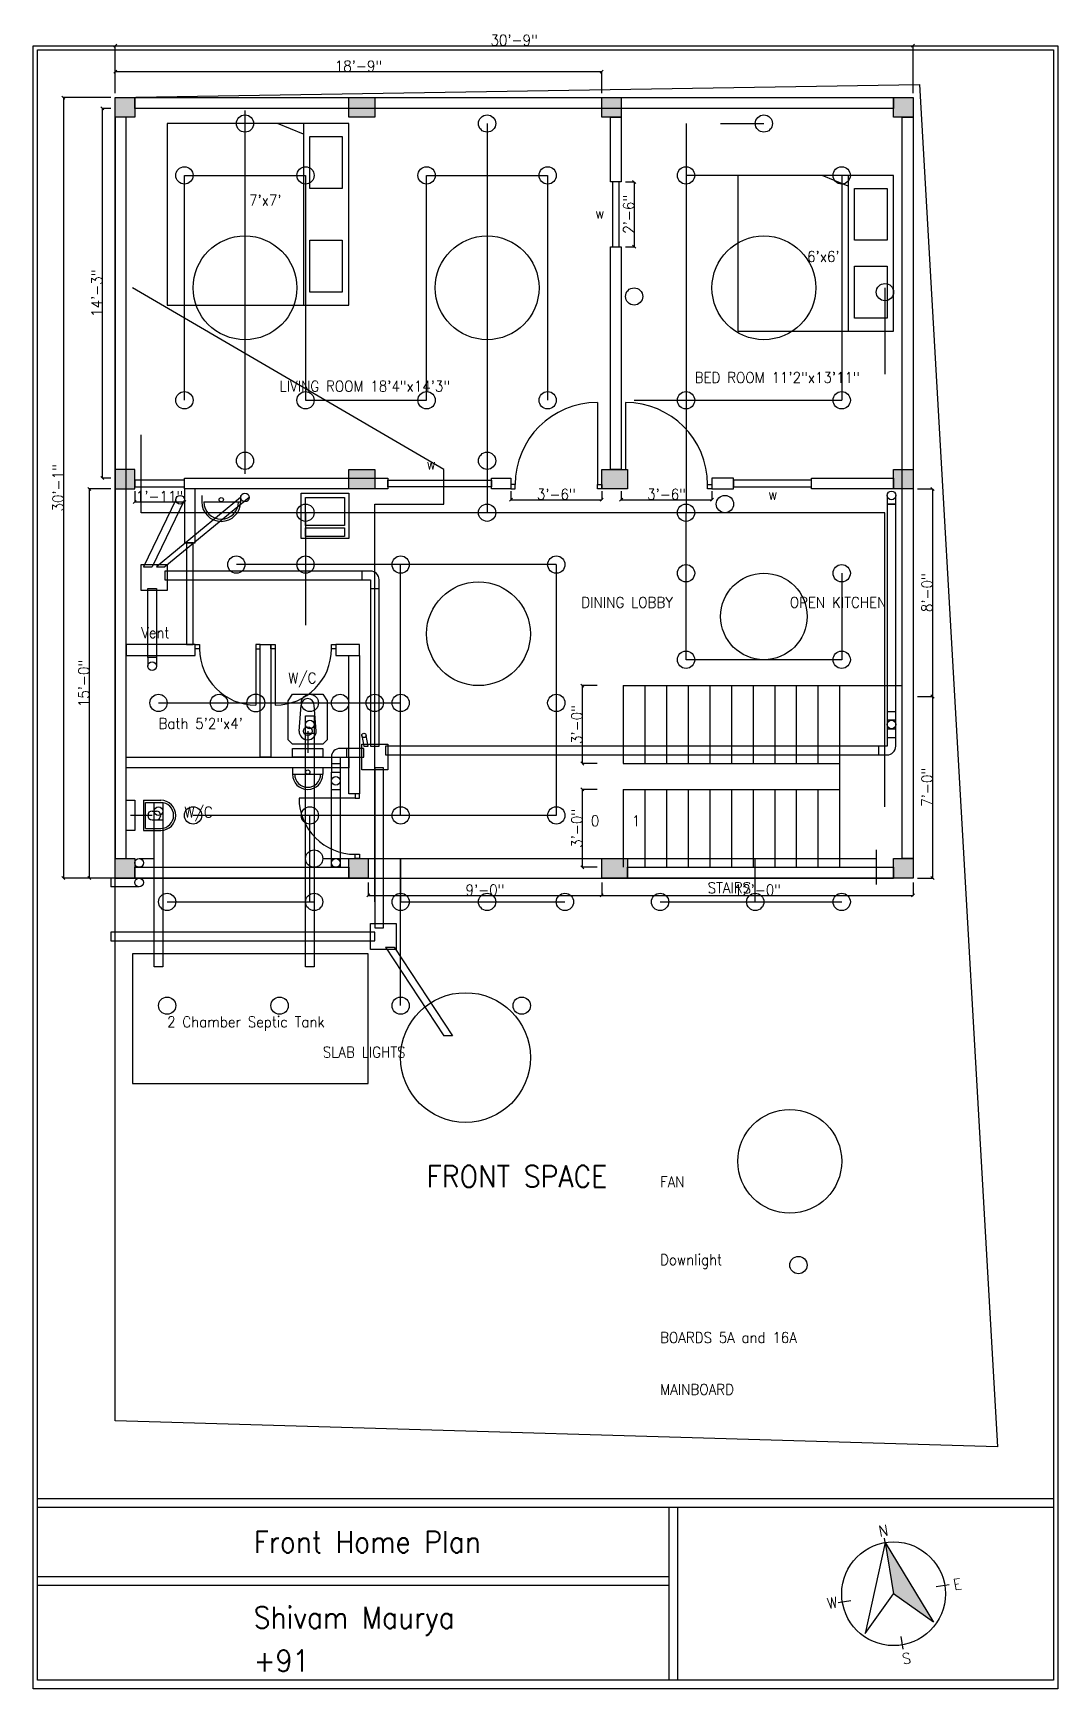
# Model space of a CAD drawing. Header units: inches. Extents: x -38 to 436, y -736 to 30.
import ezdxf

# ---------------------------------------------------------------- set-up
doc = ezdxf.new("R2010")
doc.units = ezdxf.units.IN
doc.header["$MEASUREMENT"] = 0
doc.layers.get('0').update_dxf_attribs({"linetype": 'CONTINUOUS', "lineweight": 25})
doc.layers.add('dimensions', color=253, linetype='CONTINUOUS', lineweight=9, true_color=0xa0a0a4)
doc.layers.add('furniture', color=136, linetype='CONTINUOUS', lineweight=5, true_color=0x008080)
for name, color, linetype, lineweight in [('Display', 7, 'CONTINUOUS', 25), ('pillars', 7, 'CONTINUOUS', 0), ('roomname', 6, 'CONTINUOUS', 25), ('Slab Electrical', 1, 'CONTINUOUS', 13), ('walls', 7, 'CONTINUOUS', 25)]:
    doc.layers.add(name, color=color, linetype=linetype, lineweight=lineweight)
doc.layers.add('plumbing', color=7, linetype='CONTINUOUS')
doc.styles.get("Standard").update_dxf_attribs({"font": 'standard'})
doc.dimstyles.get("Standard").update_dxf_attribs({"dimtxt": 5, "dimasz": 5, "dimexe": 0.05, "dimexo": 0.025, "dimgap": 0.025, "dimtad": 0, "dimtoh": 1, "dimdec": 0, "dimzin": 1, "dimdsep": 46, "dimlunit": 4, "dimtsz": 1, "dimcen": 0.09, "dimadec": 0, "dimazin": 0, "dimtfac": 1, "dimtdec": 4, "dimtofl": 0, "dimtmove": 0, "dimatfit": 3, "dimfxl": 0.0394, "dimtolj": 1, "dimtzin": 0, "dimarcsym": 0})

# ---------------------------------------------------------------- blocks, each defined once
blk = doc.blocks.new('*D1')
at = {"layer": 'dimensions', "color": 0, "linetype": 'ByBlock', "lineweight": -2}
for p, q in [((0.71, 24.71), (-0.71, 23.29)), ((0, 2.02), (0, 24.05)), ((0, 24), (369, 24)), ((369.71, 24.71), (368.29, 23.29)), ((369, 2.02), (369, 24.05))]:
    blk.add_line(p, q, dxfattribs=at)
at = {"layer": 'dimensions', "color": 0, "linetype": 'CONTINUOUS', "lineweight": -2, "insert": (184.5, 26.53), "char_height": 5, "width": 19.4444, "attachment_point": 5}
blk.add_mtext('30\'-9"', dxfattribs=at)
blk = doc.blocks.new('*D2')
at = {"layer": 'dimensions', "color": 0, "linetype": 'ByBlock', "lineweight": -2}
for p, q in [((183, -182.03), (183, -186.05)), ((225, -182.03), (225, -186.05)), ((183.71, -185.29), (182.29, -186.71)), ((183, -186), (225, -186)), ((225.71, -185.29), (224.29, -186.71))]:
    blk.add_line(p, q, dxfattribs=at)
at = {"layer": 'dimensions', "color": 0, "linetype": 'CONTINUOUS', "lineweight": -2, "insert": (204, -183.47), "char_height": 5, "width": 15.5556, "attachment_point": 5}
blk.add_mtext('3\'-6"', dxfattribs=at)
blk = doc.blocks.new('*D3')
at = {"layer": 'dimensions', "color": 0, "linetype": 'ByBlock', "lineweight": -2}
for p, q in [((0.71, 12.71), (-0.71, 11.29)), ((0, 2.03), (0, 12.05)), ((0, 12), (225, 12)), ((225.71, 12.71), (224.29, 11.29)), ((225, 2.03), (225, 12.05))]:
    blk.add_line(p, q, dxfattribs=at)
at = {"layer": 'dimensions', "color": 0, "linetype": 'CONTINUOUS', "lineweight": -2, "insert": (112.5, 14.53), "char_height": 5, "width": 18.3333, "attachment_point": 5}
blk.add_mtext('18\'-9"', dxfattribs=at)
blk = doc.blocks.new('*D4')
at = {"layer": 'dimensions', "color": 0, "linetype": 'ByBlock', "lineweight": -2}
for p, q in [((234, -182.03), (234, -186.05)), ((276, -182.03), (276, -186.05)), ((234.71, -185.29), (233.29, -186.71)), ((234, -186), (276, -186)), ((276.71, -185.29), (275.29, -186.71))]:
    blk.add_line(p, q, dxfattribs=at)
at = {"layer": 'dimensions', "color": 0, "linetype": 'CONTINUOUS', "lineweight": -2, "insert": (255, -183.47), "char_height": 5, "width": 15.5556, "attachment_point": 5}
blk.add_mtext('3\'-6"', dxfattribs=at)
blk = doc.blocks.new('*D5')
at = {"layer": 'dimensions', "color": 0, "linetype": 'ByBlock', "lineweight": -2}
for p, q in [((-5.29, -5.71), (-6.71, -4.29)), ((-2.03, -5), (-6.05, -5)), ((-6, -5), (-6, -176)), ((-5.29, -176.71), (-6.71, -175.29)), ((-2.03, -176), (-6.05, -176))]:
    blk.add_line(p, q, dxfattribs=at)
at = {"layer": 'dimensions', "color": 0, "linetype": 'CONTINUOUS', "lineweight": -2, "insert": (-8.53, -90.5), "char_height": 5, "width": 18.8889, "attachment_point": 5, "rotation": 90}
blk.add_mtext('14\'-3"', dxfattribs=at)
blk = doc.blocks.new('*D6')
at = {"layer": 'dimensions', "color": 0, "linetype": 'ByBlock', "lineweight": -2}
for p, q in [((-23.29, -0.71), (-24.71, 0.71)), ((-2.03, 0), (-24.05, 0)), ((-24, 0), (-24, -361)), ((-23.29, -361.71), (-24.71, -360.29)), ((-2.03, -361), (-24.05, -361))]:
    blk.add_line(p, q, dxfattribs=at)
at = {"layer": 'dimensions', "color": 0, "linetype": 'CONTINUOUS', "lineweight": -2, "insert": (-26.52, -180.5), "char_height": 5, "width": 18.3333, "attachment_point": 5, "rotation": 90}
blk.add_mtext('30\'-1"', dxfattribs=at)
blk = doc.blocks.new('*D7')
at = {"layer": 'dimensions', "color": 0, "linetype": 'ByBlock', "lineweight": -2}
for p, q in [((-11.29, -181.71), (-12.71, -180.29)), ((-2.03, -181), (-12.05, -181)), ((-12, -181), (-12, -361)), ((-11.29, -361.71), (-12.71, -360.29)), ((-2.03, -361), (-12.05, -361))]:
    blk.add_line(p, q, dxfattribs=at)
at = {"layer": 'dimensions', "color": 0, "linetype": 'CONTINUOUS', "lineweight": -2, "insert": (-14.53, -271), "char_height": 5, "width": 18.3333, "attachment_point": 5, "rotation": 90}
blk.add_mtext('15\'-0"', dxfattribs=at)
blk = doc.blocks.new('*D8')
at = {"layer": 'dimensions', "color": 0, "linetype": 'ByBlock', "lineweight": -2}
for p, q in [((9, -182.03), (9, -187.05)), ((32, -182.03), (32, -187.05)), ((9.71, -186.29), (8.29, -187.71)), ((9, -187), (32, -187)), ((32.71, -186.29), (31.29, -187.71))]:
    blk.add_line(p, q, dxfattribs=at)
at = {"layer": 'dimensions', "color": 0, "linetype": 'CONTINUOUS', "lineweight": -2, "insert": (20.5, -184.47), "char_height": 5, "width": 16.1111, "attachment_point": 5}
blk.add_mtext('1\'-11"', dxfattribs=at)
blk = doc.blocks.new('*D9')
at = {"layer": 'dimensions', "color": 0, "linetype": 'ByBlock', "lineweight": -2}
for p, q in [((371.02, -181), (378.05, -181)), ((378.71, -181.71), (377.29, -180.29)), ((378, -181), (378, -277)), ((371.02, -277), (378.05, -277)), ((378.71, -277.71), (377.29, -276.29))]:
    blk.add_line(p, q, dxfattribs=at)
at = {"layer": 'dimensions', "color": 0, "linetype": 'CONTINUOUS', "lineweight": -2, "insert": (375.48, -229), "char_height": 5, "width": 15.5556, "attachment_point": 5, "rotation": 90}
blk.add_mtext('8\'-0"', dxfattribs=at)
blk = doc.blocks.new('*D10')
at = {"layer": 'dimensions', "color": 0, "linetype": 'ByBlock', "lineweight": -2}
for p, q in [((371.02, -277), (378.05, -277)), ((378.71, -277.71), (377.29, -276.29)), ((378, -277), (378, -361)), ((371.02, -361), (378.05, -361)), ((378.71, -361.71), (377.29, -360.29))]:
    blk.add_line(p, q, dxfattribs=at)
at = {"layer": 'dimensions', "color": 0, "linetype": 'CONTINUOUS', "lineweight": -2, "insert": (375.48, -319), "char_height": 5, "width": 15.5556, "attachment_point": 5, "rotation": 90}
blk.add_mtext('7\'-0"', dxfattribs=at)
blk = doc.blocks.new('*D11')
at = {"layer": 'dimensions', "color": 0, "linetype": 'ByBlock', "lineweight": -2}
for p, q in [((225, -363.02), (225, -369.05)), ((369, -363.02), (369, -369.05)), ((225.71, -368.29), (224.29, -369.71)), ((225, -369), (369, -369)), ((369.71, -368.29), (368.29, -369.71))]:
    blk.add_line(p, q, dxfattribs=at)
at = {"layer": 'dimensions', "color": 0, "linetype": 'CONTINUOUS', "lineweight": -2, "insert": (297, -366.48), "char_height": 5, "width": 18.3333, "attachment_point": 5}
blk.add_mtext('12\'-0"', dxfattribs=at)
blk = doc.blocks.new('*D12')
at = {"layer": 'dimensions', "color": 0, "linetype": 'ByBlock', "lineweight": -2}
for p, q in [((117, -363.02), (117, -369.05)), ((225, -363.02), (225, -369.05)), ((117.71, -368.29), (116.29, -369.71)), ((117, -369), (225, -369)), ((225.71, -368.29), (224.29, -369.71))]:
    blk.add_line(p, q, dxfattribs=at)
at = {"layer": 'dimensions', "color": 0, "linetype": 'CONTINUOUS', "lineweight": -2, "insert": (171, -366.48), "char_height": 5, "width": 15.5556, "attachment_point": 5}
blk.add_mtext('9\'-0"', dxfattribs=at)
blk = doc.blocks.new('*D13')
at = {"layer": 'dimensions', "color": 0, "linetype": 'ByBlock', "lineweight": -2}
for p, q in [((236.03, -39), (240.05, -39)), ((240.71, -39.71), (239.29, -38.29)), ((240, -39), (240, -69)), ((240.71, -69.71), (239.29, -68.29)), ((236.03, -69), (240.05, -69))]:
    blk.add_line(p, q, dxfattribs=at)
at = {"layer": 'dimensions', "color": 0, "linetype": 'CONTINUOUS', "lineweight": -2, "insert": (237.47, -54), "char_height": 5, "width": 15.5556, "attachment_point": 5, "rotation": 90}
blk.add_mtext('2\'-6"', dxfattribs=at)
blk = doc.blocks.new('*D14')
at = {"layer": 'dimensions', "color": 0, "linetype": 'ByBlock', "lineweight": -2}
for p, q in [((216.71, -320.71), (215.29, -319.29)), ((222.97, -320), (215.95, -320)), ((216, -320), (216, -356)), ((216.71, -356.71), (215.29, -355.29)), ((222.97, -356), (215.95, -356))]:
    blk.add_line(p, q, dxfattribs=at)
at = {"layer": 'dimensions', "color": 0, "linetype": 'CONTINUOUS', "lineweight": -2, "insert": (213.47, -338), "char_height": 5, "width": 15.5556, "attachment_point": 5, "rotation": 90}
blk.add_mtext('3\'-0"', dxfattribs=at)
blk = doc.blocks.new('*D15')
at = {"layer": 'dimensions', "color": 0, "linetype": 'ByBlock', "lineweight": -2}
for p, q in [((216.71, -272.71), (215.29, -271.29)), ((222.97, -272), (215.95, -272)), ((216, -272), (216, -308)), ((216.71, -308.71), (215.29, -307.29)), ((222.97, -308), (215.95, -308))]:
    blk.add_line(p, q, dxfattribs=at)
at = {"layer": 'dimensions', "color": 0, "linetype": 'CONTINUOUS', "lineweight": -2, "insert": (213.47, -290), "char_height": 5, "width": 15.5556, "attachment_point": 5, "rotation": 90}
blk.add_mtext('3\'-0"', dxfattribs=at)

msp = doc.modelspace()

# ---------------------------------------------------------------- hatches: boundary and pattern name
at = {"layer": 'Display', "lineweight": 25}
msp.add_hatch(color=256, dxfattribs=at).paths.add_polyline_path([(356.05, -668.33), (378.41, -705.15), (360, -692)], flags=0)
at = {"layer": 'pillars', "lineweight": 25}
h = msp.add_hatch(color=256, dxfattribs=at)
edge = h.paths.add_edge_path(flags=0)
edge.add_line((108, -172), (120, -172))
edge.add_line((120, -172), (120, -181))
edge.add_line((120, -181), (108, -181))
edge.add_line((108, -181), (108, -172))
edge.add_line((225, -172), (237, -172))
edge.add_line((237, -172), (237, -181))
edge.add_line((237, -181), (225, -181))
edge.add_line((225, -181), (225, -172))
edge.add_line((9, -172), (0, -172))
edge.add_line((0, -172), (0, -181))
edge.add_line((0, -181), (9, -181))
edge.add_line((9, -181), (9, -172))
edge.add_line((0, 0), (9, 0))
edge.add_line((9, 0), (9, -9))
edge.add_line((9, -9), (0, -9))
edge.add_line((0, -9), (0, 0))
edge.add_line((108, 0), (120, 0))
edge.add_line((120, 0), (120, -9))
edge.add_line((120, -9), (108, -9))
edge.add_line((108, -9), (108, 0))
edge.add_line((225, 0), (234, 0))
edge.add_line((234, 0), (234, -9))
edge.add_line((234, -9), (225, -9))
edge.add_line((225, -9), (225, 0))
edge.add_line((360, 0), (369, 0))
edge.add_line((369, 0), (369, -9))
edge.add_line((369, -9), (360, -9))
edge.add_line((360, -9), (360, 0))
edge.add_line((360, -172), (369, -172))
edge.add_line((369, -172), (369, -181))
edge.add_line((369, -181), (360, -181))
edge.add_line((360, -181), (360, -172))
edge.add_line((360, -352), (369, -352))
edge.add_line((369, -352), (369, -361))
edge.add_line((369, -361), (360, -361))
edge.add_line((360, -361), (360, -352))
edge.add_line((225, -352), (237, -352))
edge.add_line((237, -352), (237, -361))
edge.add_line((237, -361), (225, -361))
edge.add_line((225, -361), (225, -352))
edge.add_line((108, -352), (117, -352))
edge.add_line((117, -352), (117, -361))
edge.add_line((117, -361), (108, -361))
edge.add_line((108, -361), (108, -352))
edge.add_line((0, -352), (9, -352))
edge.add_line((9, -352), (9, -361))
edge.add_line((9, -361), (0, -361))
edge.add_line((0, -361), (0, -352))
at = {"layer": 'walls', "lineweight": 25}
h = msp.add_hatch(dxfattribs=at)
h.set_pattern_fill('ansi31', color=256, scale=2, style=0)
h.set_pattern_definition([])
edge = h.paths.add_edge_path(flags=0)
edge.add_line((5, -9), (0, -9))
edge.add_line((0, -9), (0, -352))
edge.add_line((0, -352), (5, -352))
edge.add_line((5, -352), (5, -9))
edge.add_line((5, -305), (108, -305))
edge.add_line((108, -305), (108, -310))
edge.add_line((108, -310), (5, -310))
edge.add_line((5, -310), (5, -305))
edge.add_line((72, -305), (67, -305))
edge.add_line((67, -305), (67, -253))
edge.add_line((67, -253), (72, -253))
edge.add_line((72, -253), (72, -305))
edge.add_line((9, 0), (360, 0))
edge.add_line((360, 0), (360, -5))
edge.add_line((360, -5), (9, -5))
edge.add_line((9, -5), (9, 0))
edge.add_line((108, -258), (113, -258))
edge.add_line((113, -258), (113, -322))
edge.add_line((113, -322), (108, -322))
edge.add_line((108, -322), (108, -258))
edge.add_line((113, -253), (102, -253))
edge.add_line((102, -253), (102, -258))
edge.add_line((102, -258), (113, -258))
edge.add_line((113, -258), (113, -253))
h = msp.add_hatch(dxfattribs=at)
h.set_pattern_fill('ansi31', color=256, scale=2, style=0)
h.set_pattern_definition([])
edge = h.paths.add_edge_path(flags=0)
edge.add_line((229, -39), (234, -39))
edge.add_line((234, -39), (234, -9))
edge.add_line((234, -9), (229, -9))
edge.add_line((229, -9), (229, -39))
edge.add_line((234, -172), (229, -172))
edge.add_line((229, -172), (229, -69))
edge.add_line((229, -69), (234, -69))
edge.add_line((234, -69), (234, -172))
h = msp.add_hatch(dxfattribs=at)
h.set_pattern_fill('ansi31', color=256, scale=2, style=0)
h.set_pattern_definition([])
h.paths.add_polyline_path([(369, -352), (364, -352), (364, -9), (369, -9)], flags=0)
h = msp.add_hatch(dxfattribs=at)
h.set_pattern_fill('ansi31', color=256, scale=2, style=0)
h.set_pattern_definition([])
edge = h.paths.add_edge_path(flags=0)
edge.add_line((126, -181), (32, -181))
edge.add_line((32, -181), (32, -176))
edge.add_line((32, -176), (126, -176))
edge.add_line((126, -176), (126, -181))
edge.add_line((174, -181), (183, -181))
edge.add_line((183, -181), (183, -176))
edge.add_line((183, -176), (174, -176))
edge.add_line((174, -176), (174, -181))
edge.add_line((37, -181), (32, -181))
edge.add_line((32, -181), (32, -206))
edge.add_line((32, -206), (37, -206))
edge.add_line((37, -206), (37, -181))
msp.add_hatch(color=256, dxfattribs=at).paths.add_polyline_path([(120, -172), (120, -181), (108, -181), (108, -172)], flags=0)
h = msp.add_hatch(dxfattribs=at)
h.set_pattern_fill('ansi31', color=256, scale=2, style=0)
h.set_pattern_definition([])
edge = h.paths.add_edge_path(flags=0)
edge.add_line((322, -176), (360, -176))
edge.add_line((360, -176), (360, -181))
edge.add_line((360, -181), (322, -181))
edge.add_line((322, -181), (322, -176))
edge.add_line((286, -181), (276, -181))
edge.add_line((276, -181), (276, -176))
edge.add_line((276, -176), (286, -176))
edge.add_line((286, -176), (286, -181))
h = msp.add_hatch(dxfattribs=at)
h.set_pattern_fill('ansi31', color=256, scale=2, style=0)
h.set_pattern_definition([])
h.paths.add_polyline_path([(5, -253), (5, -258), (37, -258), (37, -253)], flags=0)
h = msp.add_hatch(dxfattribs=at)
h.set_pattern_fill('ansi31', color=256, scale=2, style=0)
h.set_pattern_definition([])
h.paths.add_polyline_path([(9, -361), (108, -361), (108, -356), (9, -356)], flags=0)
at = {"layer": 'walls'}
h = msp.add_hatch(dxfattribs=at)
h.set_pattern_fill('ansi31', scale=2, style=0)
h.set_pattern_definition([])
h.paths.add_polyline_path([(360, -361), (237, -361), (237, -356), (360, -356)], flags=0)

# ---------------------------------------------------------------- linework, layer by layer
at = {"color": 16, "linetype": 'CONTINUOUS', "lineweight": 25, "true_color": 0x800000}
for p, q in [((0, 0), (372, 6)), ((372, 6), (408, -624)), ((408, -624), (0, -612))]:
    msp.add_line(p, q, dxfattribs=at)
at = {"color": 1, "linetype": 'CONTINUOUS', "lineweight": 25}
msp.add_line((0, -612), (0, 0), dxfattribs=at)
at = {"layer": 'Display', "lineweight": 25}
for p, q in [((-36, -648), (434, -648)), ((-36, -652), (434, -652)), ((256, -652), (256, -732)), ((260, -652), (260, -732)), ((356.05, -668.33), (346.85, -710.41)), ((356.05, -668.33), (355.73, -666.35)), ((356.05, -668.33), (378.41, -705.15)), ((356.05, -668.33), (360, -692)), ((-36, -684), (256, -684)), ((-36, -688), (256, -688)), ((379.73, -688.71), (385.65, -687.73)), ((340.27, -695.29), (334.35, -696.27)), ((346.85, -710.41), (360, -692)), ((378.41, -705.15), (360, -692)), ((363.29, -711.73), (364.27, -717.65))]:
    msp.add_line(p, q, dxfattribs=at)
for points in [[(436, -736), (-38, -736), (-38, 24), (436, 24)], [(-36, 22), (434, 22), (434, -732), (-36, -732)]]:
    msp.add_lwpolyline(points, close=True, dxfattribs=at)
msp.add_circle((360, -692), 24, dxfattribs=at)
at = {"layer": 'furniture', "lineweight": 25}
for p, q in [((87, -17), (75, -12)), ((339, -41), (327, -36)), ((339, -36), (339, -108)), ((89, -293), (89, -303)), ((13, -325), (13, -339))]:
    msp.add_line(p, q, dxfattribs=at)
at = {"layer": 'furniture', "color": 136, "lineweight": 25, "true_color": 0x008080}
for p, q in [((87, -12), (87, -96)), ((40, -184), (40, -187)), ((41, -187), (58, -187)), ((58, -184), (58, -187)), ((80, -279), (82, -276)), ((80, -297), (80, -279)), ((82, -276), (96, -276)), ((85, -293), (86, -281)), ((93, -293), (92, -281)), ((96, -276), (98, -279)), ((98, -279), (98, -297)), ((82, -299), (80, -297)), ((98, -297), (96, -299)), ((96, -299), (82, -299)), ((82, -310), (82, -313)), ((82, -313), (96, -313)), ((96, -310), (96, -313)), ((13, -325), (21, -325)), ((14, -338), (14, -326)), ((14, -326), (21, -326)), ((17, -332), (7, -332)), ((17, -330), (19, -330)), ((17, -334), (19, -334)), ((13, -339), (21, -339)), ((14, -338), (21, -338))]:
    msp.add_line(p, q, dxfattribs=at)
for points in [[(108, -96), (108, -12), (24, -12), (24, -96)], [(360, -108), (360, -36), (288, -36), (288, -108)], [(105, -66), (105, -90), (90, -90), (90, -66)]]:
    msp.add_lwpolyline(points, close=True, dxfattribs=at)
at = {"layer": 'furniture', "lineweight": 25}
for points in [[(105, -18), (105, -42), (90, -42), (90, -18)], [(357, -42), (357, -66), (342, -66), (342, -42)], [(357, -78), (357, -102), (342, -102), (342, -78)], [(86, -183), (108, -183), (108, -204), (86, -204)], [(88, -185), (106, -185), (106, -198), (88, -198)], [(88, -199), (106, -199), (106, -203), (88, -203)], [(82, -301), (96, -301), (96, -305), (82, -305)], [(9, -325), (9, -339), (5, -339), (5, -325)]]:
    msp.add_lwpolyline(points, close=True, dxfattribs=at)
at = {"layer": 'furniture', "color": 136, "lineweight": 25, "true_color": 0x008080}
for centre, radius in [((49, -186), 1), ((89, -293), 2), ((89, -312), 1)]:
    msp.add_circle(centre, radius, dxfattribs=at)
for centre, radius, start, end in [((49, -187), 9, 180, 0), ((49, -187), 8, 180, 0), ((89, -281), 3, 0, 180), ((89, -293), 4, 180, 0), ((89, -313), 7, 180, 0), ((89, -313), 6, 180, 0), ((21, -332), 7, 270, 90), ((21, -332), 6, 270, 90)]:
    msp.add_arc(centre, radius, start, end, dxfattribs=at)
at = {"layer": 'furniture', "lineweight": 25}
for centre, start, end in [((17, -332), 90, 270), ((19, -332), 270, 90)]:
    msp.add_arc(centre, 2, start, end, dxfattribs=at)
at = {"layer": 'pillars', "lineweight": 25}
for points in [[(0, 0), (9, 0), (9, -9), (0, -9)], [(108, 0), (120, 0), (120, -9), (108, -9)], [(225, 0), (234, 0), (234, -9), (225, -9)], [(360, 0), (369, 0), (369, -9), (360, -9)], [(9, -172), (0, -172), (0, -181), (9, -181)], [(108, -172), (120, -172), (120, -181), (108, -181)], [(225, -172), (237, -172), (237, -181), (225, -181)], [(360, -172), (369, -172), (369, -181), (360, -181)], [(0, -352), (9, -352), (9, -361), (0, -361)], [(108, -352), (117, -352), (117, -361), (108, -361)], [(225, -352), (237, -352), (237, -361), (225, -361)], [(360, -352), (369, -352), (369, -361), (360, -361)]]:
    msp.add_lwpolyline(points, close=True, dxfattribs=at)
at = {"layer": 'plumbing', "color": 4, "lineweight": 25}
for p, q in [((28, -186), (13, -217)), ((32, -186), (17, -217)), ((58, -185), (19, -217)), ((62, -185), (23, -217)), ((357, -184), (357, -300)), ((361, -300), (361, -184)), ((13, -217), (17, -217)), ((19, -217), (23, -217)), ((23, -219), (23, -223)), ((118, -219), (23, -219)), ((114, -219), (114, -223)), ((23, -223), (118, -223)), ((118, -223), (118, -300)), ((118, -227), (122, -227)), ((122, -300), (122, -223)), ((15, -259), (15, -263)), ((19, -259), (19, -263)), ((357, -284), (361, -284)), ((361, -288), (357, -288)), ((114, -295), (115, -300)), ((117, -300), (116, -295)), ((357, -292), (361, -292)), ((357, -296), (361, -296)), ((100, -305), (100, -312)), ((115, -301), (104, -301)), ((104, -305), (115, -305)), ((104, -305), (104, -312)), ((107, -301), (107, -305)), ((115, -300), (117, -300)), ((115, -305), (115, -301)), ((118, -300), (122, -300)), ((125, -300), (125, -304)), ((357, -300), (125, -300)), ((125, -304), (357, -304)), ((353, -300), (353, -304)), ((100, -308), (104, -308)), ((124, -310), (120, -310)), ((120, -310), (120, -384)), ((124, -384), (124, -310)), ((100, -320), (104, -320)), ((11, -361), (-2, -361)), ((-2, -361), (-2, -365)), ((11, -365), (-2, -365)), ((120, -384), (124, -384)), ((125, -393), (129, -393)), ((125, -393), (152, -434)), ((129, -393), (156, -434)), ((156, -434), (152, -434))]:
    msp.add_line(p, q, dxfattribs=at)
at = {"layer": 'plumbing', "color": 1, "lineweight": 25}
for p, q in [((88, -294), (92, -294)), ((18, -334), (22, -334)), ((11, -352), (18, -352)), ((11, -356), (18, -356))]:
    msp.add_line(p, q, dxfattribs=at)
at = {"layer": 'plumbing', "color": 4, "lineweight": 25}
for points in [[(357, -188), (361, -188)], [(12, -216), (24, -216), (24, -228), (12, -228)], [(19, -259), (15, -259), (15, -227), (19, -227)], [(114, -299), (126, -299), (126, -311), (114, -311)], [(100, -312), (104, -312), (104, -356), (100, -356)], [(118, -382), (130, -382), (130, -394), (118, -394)], [(120, -386), (-2, -386), (-2, -390), (120, -390)]]:
    msp.add_lwpolyline(points, close=True, dxfattribs=at)
at = {"layer": 'plumbing', "color": 1, "lineweight": 25}
for points in [[(88, -286), (92, -286), (92, -402), (88, -402)], [(18, -326), (22, -326), (22, -402), (18, -402)], [(117, -396), (8, -396), (8, -456), (117, -456)]]:
    msp.add_lwpolyline(points, close=True, dxfattribs=at)
at = {"layer": 'plumbing', "color": 4, "lineweight": 25}
for centre, radius in [((60, -185), 2), ((359, -184), 2), ((30, -186), 2), ((17, -263), 2), ((359, -290), 2), ((115, -295), 1), ((102, -316), 2), ((102, -354), 2), ((11, -363), 2), ((162, -444), 30)]:
    msp.add_circle(centre, radius, dxfattribs=at)
at = {"layer": 'plumbing', "color": 1, "lineweight": 25}
for centre in [(90, -290), (20, -330), (11, -354)]:
    msp.add_circle(centre, 2, dxfattribs=at)
at = {"layer": 'plumbing', "color": 4, "lineweight": 25}
for centre, start, end in [((118, -223), 0, 90), ((104, -305), 90, 180), ((357, -300), 270, 0)]:
    msp.add_arc(centre, 4, start, end, dxfattribs=at)
at = {"layer": 'Slab Electrical', "lineweight": 25}
for p, q in [((60, -6), (60, -174)), ((172, -12), (172, -192)), ((280, -12), (300, -12)), ((32, -36), (88, -36)), ((32, -140), (32, -36)), ((88, -36), (88, -140)), ((144, -36), (200, -36)), ((144, -140), (144, -36)), ((200, -36), (200, -140)), ((336, -36), (264, -36)), ((336, -36), (336, -140)), ((356, -88), (356, -128)), ((88, -140), (144, -140)), ((240, -140), (264, -140)), ((264, -140), (336, -140)), ((264, -260), (264, -192)), ((204, -216), (56, -216)), ((132, -332), (132, -216)), ((204, -216), (204, -332)), ((336, -220), (336, -260)), ((336, -260), (264, -260)), ((20, -280), (132, -280)), ((204, -332), (36, -332)), ((90, -372), (90, -332)), ((96, -352), (352, -352)), ((132, -352), (132, -372)), ((132, -420), (132, -352)), ((296, -372), (296, -352)), ((352, -348), (352, -364)), ((24, -372), (92, -372)), ((132, -372), (208, -372)), ((252, -372), (336, -372))]:
    msp.add_line(p, q, dxfattribs=at)
at = {"layer": 'Slab Electrical', "color": 56, "linetype": 'CONTINUOUS', "lineweight": 25, "true_color": 0x808000}
msp.add_line((264, -12), (264, -192), dxfattribs=at)
at = {"layer": 'Slab Electrical', "color": 4, "lineweight": 25}
for p, q in [((152, -172), (8, -88)), ((152, -188), (152, -172)), ((120, -372), (120, -188)), ((120, -188), (152, -188))]:
    msp.add_line(p, q, dxfattribs=at)
at = {"layer": 'Slab Electrical', "color": 56, "lineweight": 25, "true_color": 0x808000}
for p, q in [((12, -192), (12, -156)), ((356, -192), (12, -192)), ((88, -192), (88, -244)), ((356, -328), (356, -192))]:
    msp.add_line(p, q, dxfattribs=at)
at = {"layer": 'Slab Electrical', "lineweight": 25}
for centre, radius in [((60, -12), 4), ((172, -12), 4), ((300, -12), 4), ((32, -36), 4), ((88, -36), 4), ((144, -36), 4), ((200, -36), 4), ((264, -36), 4), ((336, -36), 4), ((60, -88), 24), ((172, -88), 24), ((300, -88), 24), ((240, -92), 4), ((356, -90), 4), ((32, -140), 4), ((88, -140), 4), ((144, -140), 4), ((200, -140), 4), ((264, -140), 4), ((336, -140), 4), ((60, -168), 4), ((172, -168), 4), ((88, -192), 4), ((172, -192), 4), ((264, -192), 4), ((282, -188), 4), ((56, -216), 4), ((88, -216), 4), ((132, -216), 4), ((204, -216), 4), ((264, -220), 4), ((300, -240), 20), ((336, -220), 4), ((168, -248), 24), ((264, -260), 4), ((336, -260), 4), ((20, -280), 4), ((48, -280), 4), ((65, -280), 4.12), ((90, -280), 4), ((104, -280), 4), ((120, -280), 4), ((132, -280), 4), ((204, -280), 4), ((36, -332), 4), ((90, -332), 4), ((132, -332), 4), ((204, -332), 4), ((92, -352), 4), ((24, -372), 4), ((92, -372), 4), ((132, -372), 4), ((172, -372), 4), ((208, -372), 4), ((252, -372), 4), ((296, -372), 4), ((336, -372), 4), ((24, -420), 4), ((76, -420), 4), ((132, -420), 4), ((188, -420), 4), ((312, -492), 24), ((316, -540), 4)]:
    msp.add_circle(centre, radius, dxfattribs=at)
at = {"layer": 'walls', "lineweight": 25}
for p, q in [((223, -141), (223, -179)), ((236, -141), (236, -172)), ((65, -255), (65, -281)), ((74, -255), (74, -281)), ((235, -272), (235, -308)), ((235, -272), (364, -272)), ((245, -272), (245, -308)), ((255, -272), (255, -308)), ((265, -272), (265, -308)), ((275, -272), (275, -308)), ((285, -272), (285, -308)), ((295, -272), (295, -308)), ((305, -272), (305, -308)), ((315, -272), (315, -308)), ((325, -272), (325, -308)), ((335, -272), (335, -308)), ((235, -308), (335, -308)), ((335, -308), (335, -320)), ((235, -320), (235, -356)), ((235, -320), (335, -320)), ((245, -320), (245, -356)), ((255, -320), (255, -356)), ((265, -320), (265, -356)), ((275, -320), (275, -356)), ((285, -320), (285, -356)), ((295, -320), (295, -356)), ((305, -320), (305, -356)), ((315, -320), (315, -356)), ((325, -320), (325, -356)), ((335, -320), (335, -356)), ((111, -324), (85, -324))]:
    msp.add_line(p, q, dxfattribs=at)
at = {"layer": 'walls', "linetype": 'CONTINUOUS', "lineweight": 25}
msp.add_line((0, -361), (360, -361), dxfattribs=at)
at = {"layer": 'walls', "lineweight": 25}
for points in [[(9, 0), (360, 0), (360, -5), (9, -5)], [(5, -9), (0, -9), (0, -352), (5, -352)], [(234, -39), (229, -39), (229, -9), (234, -9)], [(364, -9), (369, -9), (369, -352), (364, -352)], [(230, -69), (233, -69), (233, -39), (230, -39)], [(234, -172), (229, -172), (229, -69), (234, -69)], [(32, -176), (126, -176), (126, -181), (32, -181)], [(174, -176), (183, -176), (183, -181), (174, -181)], [(276, -181), (286, -181), (286, -176), (276, -176)], [(322, -176), (360, -176), (360, -181), (322, -181)], [(32, -177), (9, -177), (9, -180), (32, -180)], [(32, -206), (37, -206), (37, -181), (32, -181)], [(126, -177), (174, -177), (174, -180), (126, -180)], [(185, -179), (183, -179), (183, -181), (185, -181)], [(225, -181), (223, -181), (223, -179), (225, -179)], [(274, -179), (276, -179), (276, -181), (274, -181)], [(286, -180), (322, -180), (322, -177), (286, -177)], [(33, -253), (36, -253), (36, -206), (33, -206)], [(37, -253), (5, -253), (5, -258), (37, -258)], [(39, -255), (37, -255), (37, -253), (39, -253)], [(67, -253), (65, -253), (65, -255), (67, -255)], [(72, -305), (67, -305), (67, -253), (72, -253)], [(72, -253), (74, -253), (74, -255), (72, -255)], [(100, -253), (102, -253), (102, -255), (100, -255)], [(113, -253), (102, -253), (102, -258), (113, -258)], [(108, -258), (113, -258), (113, -322), (108, -322)], [(5, -305), (108, -305), (108, -310), (5, -310)], [(113, -322), (111, -322), (111, -324), (113, -324)], [(113, -352), (111, -352), (111, -350), (113, -350)], [(9, -356), (108, -356), (108, -361), (9, -361)], [(360, -361), (237, -361), (237, -356), (360, -356)]]:
    msp.add_lwpolyline(points, close=True, dxfattribs=at)
for centre, radius, start, end in [((223, -179), 38, 90, 180), ((236, -179), 38, 0, 90), ((65, -255), 26, 180, 270), ((74, -255), 26, 270, 0), ((111, -324), 26, 180, 270)]:
    msp.add_arc(centre, radius, start, end, dxfattribs=at)

# ---------------------------------------------------------------- texts
at = {"layer": 'Display', "color": 216, "lineweight": 25, "true_color": 0x800080}
msp.add_text('Front Home Plan', height=10, dxfattribs=at).set_placement((64, -673))
at = {"layer": 'Display', "color": 3, "lineweight": 25}
msp.add_text('N', height=5, rotation=9.46264, dxfattribs=at).set_placement((353.59, -665.7))
at = {"layer": 'Display', "lineweight": 25}
for s, p in [('E', (388.11, -690.36)), ('W', (329.75, -699.07)), ('S', (364.44, -724.72))]:
    msp.add_text(s, height=5, rotation=9.46264, dxfattribs=at).set_placement(p)
at = {"layer": 'Display', "color": 16, "lineweight": 25, "true_color": 0x800000}
for s, p in [('Shivam Maurya', (64, -708)), ('+91', (64, -728))]:
    msp.add_text(s, height=10, dxfattribs=at).set_placement(p)
at = {"layer": 'plumbing', "lineweight": 25}
msp.add_text('2 Chamber Septic Tank', height=5, dxfattribs=at).set_placement((24, -430))
at = {"layer": 'roomname', "lineweight": 25}
for s, height, p in [("7'x7'", 5, (61.89, -50)), ('w', 5, (222, -56)), ("6'x6'", 5, (320, -76)), ('BED ROOM 11\'2"x13\'11"', 5, (268, -132)), ('LIVING ROOM 18\'4"x14\'3"', 5, (76, -136)), ('w', 5, (144, -172)), ('w', 5, (302, -186)), ('DINING LOBBY', 5, (215.56, -236)), ('DINING LOBBY', 5, (215.56, -236)), ('DINING LOBBY', 5, (215.56, -236)), ('DINING LOBBY', 5, (215.56, -236)), ('OPEN KITCHEN', 5, (312, -236)), ('Vent', 5, (12, -250)), ('W/C', 5, (80, -271)), ('Bath 5\'2"x4\'', 5, (20, -292)), ('W/C', 5, (32, -333)), ('0', 5, (220, -337)), ('1', 5, (239, -337)), ('STAIRS', 5, (274, -368)), ('FRONT SPACE', 10, (144, -504))]:
    msp.add_text(s, height=height, dxfattribs=at).set_placement(p)
at = {"layer": 'roomname', "color": 6, "lineweight": 25}
msp.add_text('DINING LOBBY', height=5, dxfattribs=at).set_placement((215.56, -236))
at = {"layer": 'Slab Electrical', "color": 6, "lineweight": 25}
for s, p in [('SLAB LIGHTS', (96, -444)), ('FAN', (252, -504)), ('Downlight', (252, -540)), ('BOARDS 5A and 16A', (252, -576)), ('MAINBOARD', (252, -600))]:
    msp.add_text(s, height=5, dxfattribs=at).set_placement(p)

# ---------------------------------------------------------------- dimensions: what is measured, and where the dimension line sits
at = {"layer": 'dimensions', "lineweight": 25}
for p1, p2, distance, picture, middle in [((0, 2), (369, 2), 22, '*D1', (184.5, 26.53)), ((0, 2), (225, 2), 10, '*D3', (112.5, 14.53)), ((-2, 0), (-2, -361), -22, '*D6', (-26.52, -180.5)), ((-2, -5), (-2, -176), -4, '*D5', (-8.53, -90.5)), ((236, -39), (236, -69), 4, '*D13', (237.47, -54)), ((-2, -181), (-2, -361), -10, '*D7', (-14.53, -271)), ((9, -182), (32, -182), -5, '*D8', (20.5, -184.47)), ((183, -182), (225, -182), -4, '*D2', (204, -183.47)), ((234, -182), (276, -182), -4, '*D4', (255, -183.47)), ((371, -181), (371, -277), 7, '*D9', (375.48, -229)), ((223, -272), (223, -308), -7, '*D15', (213.47, -290)), ((371, -277), (371, -361), 7, '*D10', (375.48, -319)), ((223, -320), (223, -356), -7, '*D14', (213.47, -338)), ((117, -363), (225, -363), -6, '*D12', (171, -366.48)), ((225, -363), (369, -363), -6, '*D11', (297, -366.48))]:
    dim = msp.add_aligned_dim(p1=p1, p2=p2, distance=distance, dimstyle='Standard', dxfattribs=at)
    dim.commit()
    dim.dimension.update_dxf_attribs({"geometry": picture, "text_midpoint": middle})

doc.saveas('drawing.dxf')
